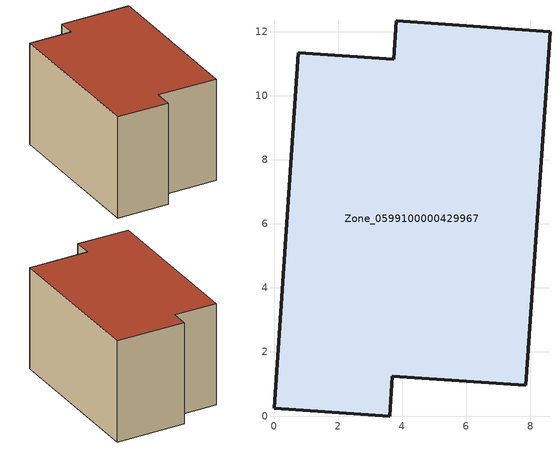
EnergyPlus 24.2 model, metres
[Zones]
Zone_0599100000429967
 floor ground (C_G): 3.69,1.25 3.61,0 0,0.25 0.75,11.34 3.74,11.13 3.82,12.33 8.62,12 7.85,0.96 z7.74
 wall outside (C_F): 3.61,0 3.69,1.25 7.85,0.96 8.62,12 3.82,12.33 3.74,11.13 0.75,11.34 0,0.25 3.61,0 z7.74:14.93
 roof outside (C_R): 3.69,1.25 7.85,0.96 8.62,12 3.82,12.33 3.74,11.13 0.75,11.34 0,0.25 3.61,0 z14.93
[BUILDING]
Pand.0599100000429967: North Axis=0; Terrain=City; Loads Convergence Tolerance Value=0.04; Temperature Convergence Tolerance Value=0.4; Solar Distribution=FullExterior; Maximum Number of Warmup Days=25; Minimum Number of Warmup Days=1
[Site:Location]
Rotterdam.The.Hague.AP_ZH_NLD Design_Conditions: Latitude=51.96; Longitude=4.45; Time Zone=1; Elevation=-4.5
[SITE:GROUNDTEMPERATURE:BUILDINGSURFACE]
18, 18, 18, 18, 18, 18, 18, 18, 18, 18, 18, 18
[MATERIAL] Thermal Absorptance=0.9; Solar Absorptance=0.7; Visible Absorptance=0.7
Name | Roughness | Thickness | Conductivity | Density | Specific Heat
G.TI.2006-2014 | MediumSmooth | 0.15 | 0.06 | 540 | 1210
F.TI.2006-2014 | Rough | 0.3 | 0.12 | 1920 | 840
R.TI.2006-2014 | MediumRough | 0.2 | 0.08 | 1500 | 1000
[CONSTRUCTION]
C_G: G.TI.2006-2014
C_F: F.TI.2006-2014
C_R: R.TI.2006-2014
[ZONE]
Zone_0599100000429967: Type=1; Multiplier=1; Ceiling Height=Autocalculate; Volume=Autocalculate; Floor Area=autocalculate; Part of Total Floor Area=Yes
[ZONEINFILTRATION:DESIGNFLOWRATE]
Infil_Zone_0599100000429967: Zone or ZoneList or Space or SpaceList=Zone_0599100000429967; Schedule=AlwaysOn; Design Flow Rate Calculation Method=Flow/Area; Flow Rate per Floor Area=0.0015; Constant Term Coefficient=1; Temperature Term Coefficient=0; Velocity Term Coefficient=0; Velocity Squared Term Coefficient=0
[HVACTEMPLATE:ZONE:IDEALLOADSAIRSYSTEM]
Zone_0599100000429967: Maximum Heating Supply Air Temperature=50; Minimum Cooling Supply Air Temperature=13; Maximum Heating Supply Air Humidity Ratio=0.0156; Minimum Cooling Supply Air Humidity Ratio=0.0077; Heating Limit=NoLimit; Cooling Limit=NoLimit; Dehumidification Control Type=ConstantSensibleHeatRatio; Cooling Sensible Heat Ratio=0.7; Dehumidification Setpoint=60; Humidification Control Type=None; Humidification Setpoint=30; Outdoor Air Method=None; Outdoor Air Flow Rate per Person=0.00944; Outdoor Air Flow Rate per Zone Floor Area=0; Outdoor Air Flow Rate per Zone=0; Demand Controlled Ventilation Type=None; Outdoor Air Economizer Type=NoEconomizer; Heat Recovery Type=None; Sensible Heat Recovery Effectiveness=0.7; Latent Heat Recovery Effectiveness=0.65
[ZONECONTROL:THERMOSTAT]
ThermostatControl_Zone_0599100000429967: Zone or ZoneList=Zone_0599100000429967; Control Type Schedule=DualSetpointControlType; Control 1=Thermostat_Zone_0599100000429967; Temperature Difference Between Cutout And Setpoint=0
[THERMOSTATSETPOINT:DUALSETPOINT]
Thermostat_Zone_0599100000429967: Heating Setpoint Temperature Schedule=HeatingSetpoint_Zone_0599100000429967; Cooling Setpoint Temperature Schedule=CoolingSetpoint_Zone_0599100000429967
[SCHEDULE:COMPACT]
HeatingSetpoint_Zone_0599100000429967: Through: 12/31, For: AllDays, Until: 24:00, 21
CoolingSetpoint_Zone_0599100000429967: Through: 12/31, For: AllDays, Until: 24:00, 24
DualSetpointControlType: Through: 12/31, For: AllDays, Until: 24:00, 4
AlwaysOn: Through: 12/31, For: AllDays, Until: 24:00, 1
